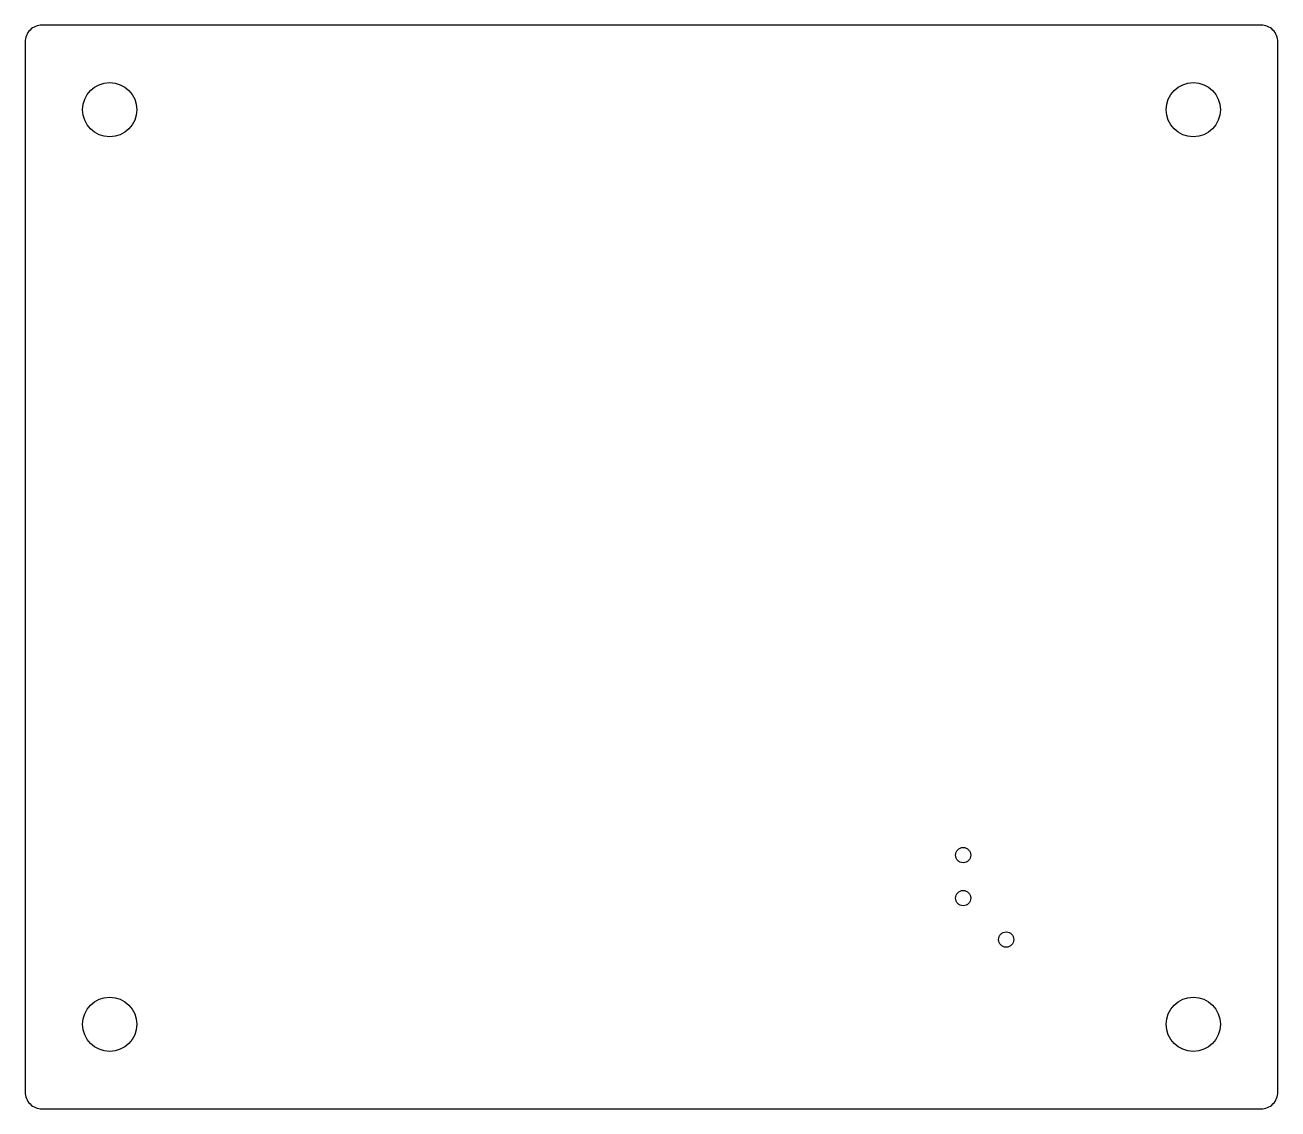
# Model space of a CAD drawing. Header units: millimetres. Extents: x -37 to 37, y -22 to 42.
import ezdxf

# ---------------------------------------------------------------- set-up
doc = ezdxf.new("R2010")
doc.units = ezdxf.units.MM
doc.layers.get('0').update_dxf_attribs({"linetype": 'CONTINUOUS'})

msp = doc.modelspace()

# ---------------------------------------------------------------- linework, layer by layer
msp.add_lwpolyline([(37, 41, 0.414214), (36, 42), (-36, 42, 0.414214), (-37, 41), (-37, -21, 0.414214), (-36, -22), (36, -22, 0.414214), (37, -21)], format="xyb", close=True)
for centre, radius in [((-32, 37), 1.6), ((32, 37), 1.6), ((18.41, -7.01), 0.45), ((18.41, -9.55), 0.45), ((20.95, -12), 0.45), ((-32, -17), 1.6), ((32, -17), 1.6)]:
    msp.add_circle(centre, radius)

doc.saveas('drawing.dxf')
